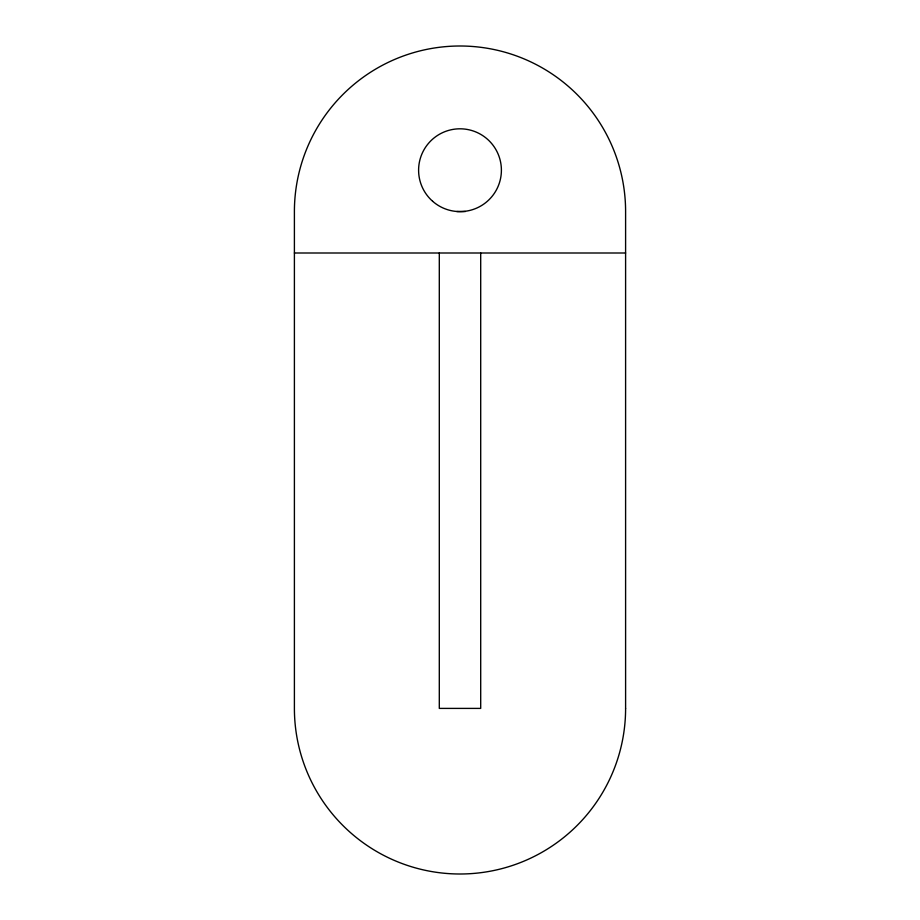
<?xml version="1.0" encoding="UTF-8"?>
<svg xmlns="http://www.w3.org/2000/svg" width="920" height="920" viewBox="0 0 920 920"><rect width="100%" height="100%" fill="white"/><g stroke="black" fill="none" stroke-linecap="round" stroke-linejoin="round"><path stroke-width="1.38" d="M456.803 211.519L465.416 211.519M294.4 253L625.6 253M480.7 253L480.7 708.4L439.3 708.4L439.3 253M625.6 708.4L625.6 211.6A165.6 165.6 0 0 0 460 46A165.6 165.6 0 0 0 294.4 211.6L294.4 708.4A165.6 165.6 0 0 0 460 874A165.6 165.6 0 0 0 625.6 708.4M432.584 201.227A41.4 41.4 0 0 0 500.572 178.434A41.4 41.4 0 0 0 446.844 130.951A41.4 41.4 0 0 0 432.584 201.227"/></g></svg>
